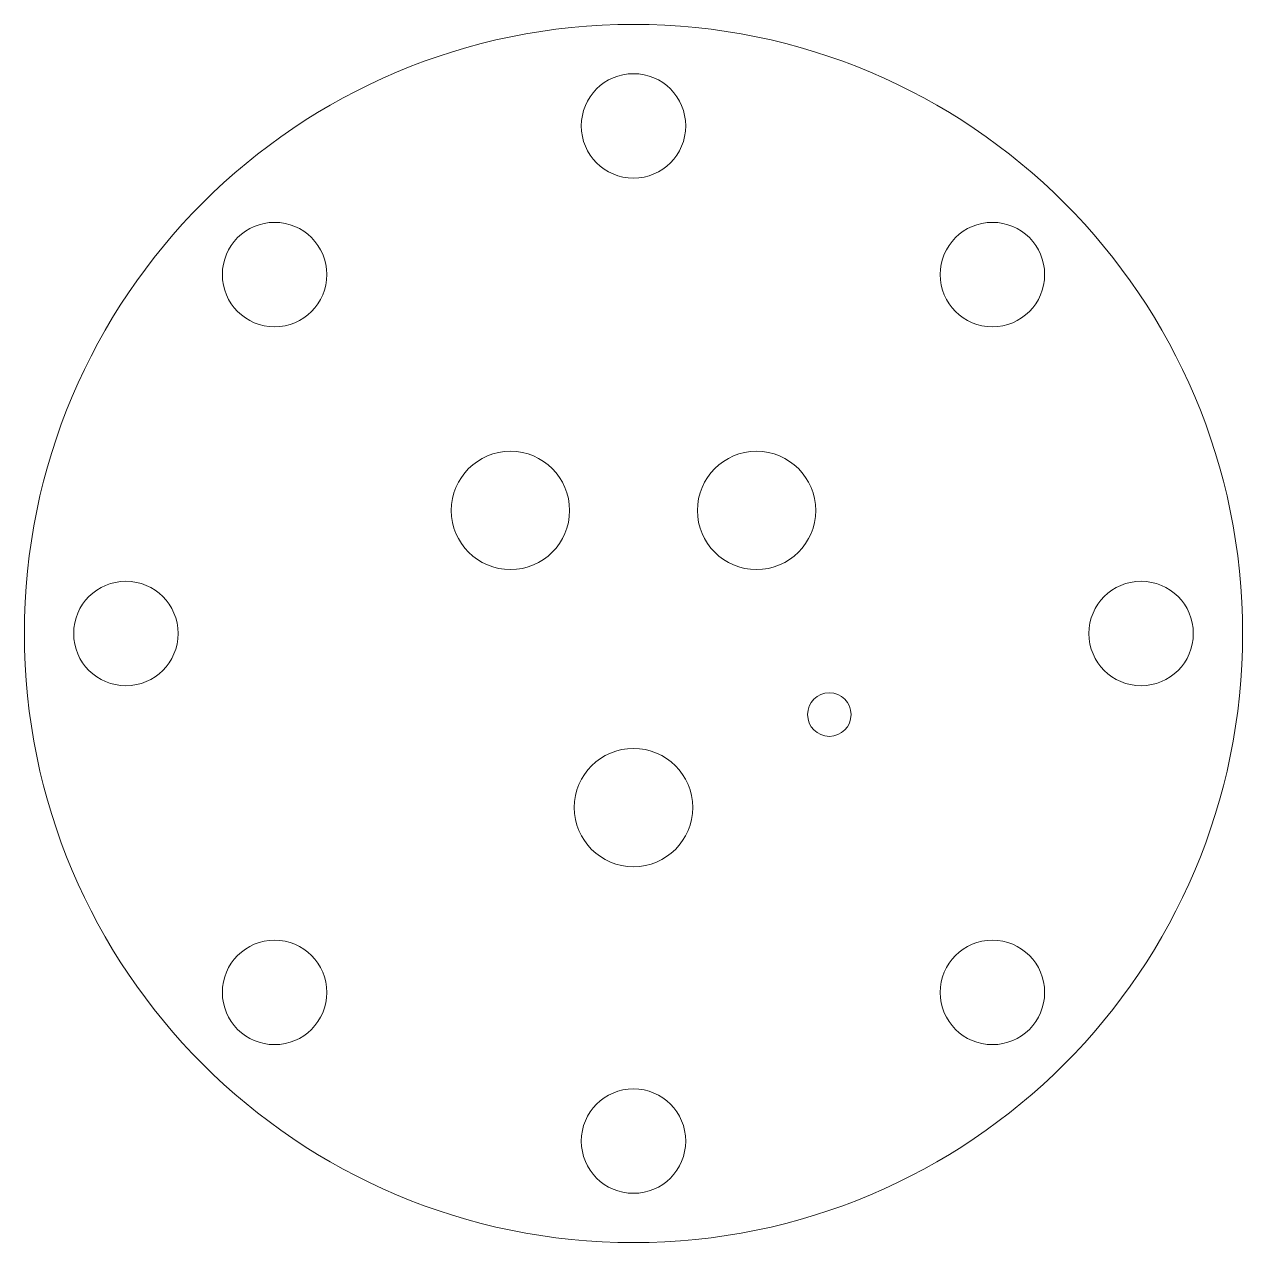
# Model space of a CAD drawing. Header units: millimetres. Extents: x -105 to 105, y -105 to 105.
import ezdxf

# ---------------------------------------------------------------- set-up
doc = ezdxf.new("R2010")
doc.units = ezdxf.units.MM

msp = doc.modelspace()

# ---------------------------------------------------------------- linework, layer by layer
at = {"color": 7, "linetype": 'Continuous', "lineweight": 15}
for centre, radius in [((0, 0), 105), ((0, 87.5), 9), ((-61.87, 61.87), 9), ((61.87, 61.87), 9), ((-21.21, 21.21), 10.2), ((21.21, 21.21), 10.2), ((-87.5, 0), 9), ((87.5, 0), 9), ((33.76, -13.98), 3.75), ((0, -30), 10.2), ((-61.87, -61.87), 9), ((61.87, -61.87), 9), ((0, -87.5), 9)]:
    msp.add_circle(centre, radius, dxfattribs=at)

doc.saveas('drawing.dxf')
